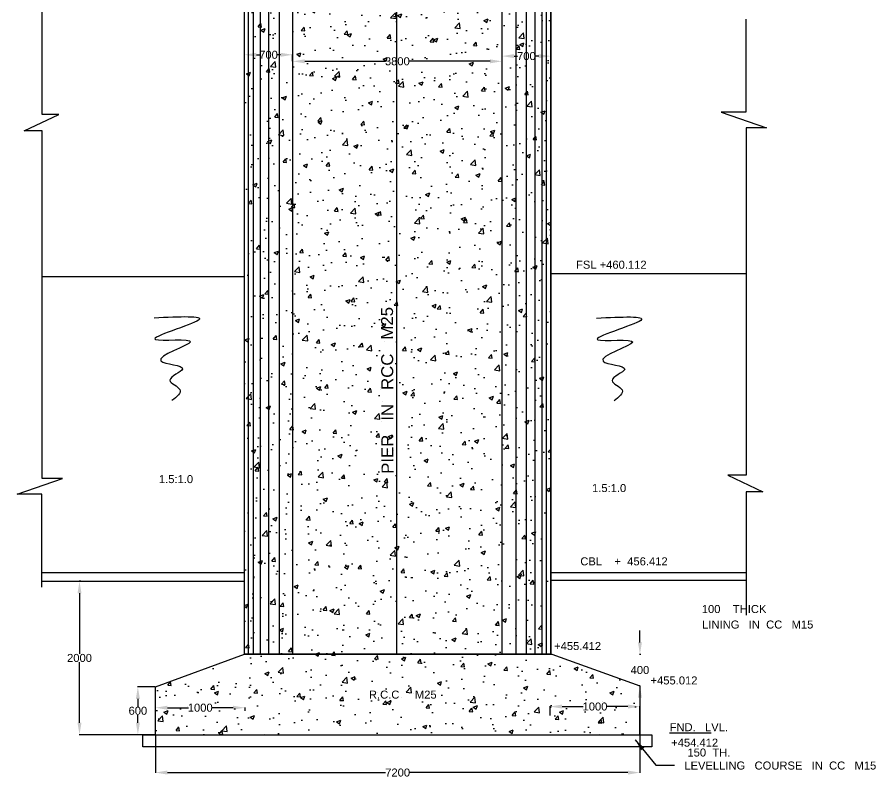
# Model space of a CAD drawing. Header units: inches. Extents: x 5487 to 6893, y 11 to 1027.
# Drawn here: x 6038 to 6467.2, y 440.2 to 820.3 of the extents above; entities that cross this region are included whole.
import ezdxf

# ---------------------------------------------------------------- set-up
doc = ezdxf.new("R2010")
doc.units = ezdxf.units.IN
doc.header["$MEASUREMENT"] = 0
doc.layers.add('DIMENSIONS', color=7, linetype='Continuous')
doc.layers.add('TEXT', color=1, linetype='Continuous')
doc.styles.get("Standard").update_dxf_attribs({"font": 'arial.ttf', "height": 4})
doc.dimstyles.get("Standard").update_dxf_attribs({"dimtxt": 0.18, "dimasz": 6, "dimexe": 0.18, "dimexo": 0.0625, "dimgap": 0.09, "dimtad": 0, "dimtih": 1, "dimtoh": 1, "dimdec": 4, "dimzin": 0, "dimdsep": 46, "dimtxsty": 'Standard', "dimcen": 0.09, "dimadec": 0, "dimazin": 0, "dimtfac": 1, "dimtdec": 4, "dimtofl": 0, "dimtmove": 0, "dimatfit": 3, "dimfxl": 1, "dimtolj": 1, "dimtzin": 0, "dimarcsym": 0})
pattern_1 = [(50, (0, 0), (21.517805, -1.882564), [2.25, -24.75]), (355, (0, 0), (-4.16254, 22.565764), [1.8, -19.8]), (100.4514, (1.793, -0.157), (17.35528, 20.683186), [1.912206, -21.03426]), (46.1842, (0, 6), (32.01723, -4.96557), [3.375, -37.125]), (96.6356, (2.668, 5.586), (28.03988, 29.22354), [2.86831, -31.55139]), (351.1842, (0, 6), (28.03986, 29.22356), [2.7, -29.7]), (21, (3, 4.5), (17.90721, -12.078567), [2.25, -24.75]), (326, (3, 4.5), (7.29946, 21.7545), [1.8, -19.8]), (71.4514, (4.492, 3.493), (25.20668, 9.675915), [1.912206, -21.03426]), (37.5, (0, 0), (0.364796, 9.986816), [0, -19.56, 0, -20.1, 0, -19.875]), (7.5, (0, 0), (7.892086, 11.832351), [0, -11.46, 0, -19.11, 0, -7.575]), (327.5, (-6.69, 0), (16.014673, -0.676646), [0, -7.5, 0, -23.4, 0, -31.05]), (317.5, (-9.69, 0), (17.495585, 3.00315), [0, -9.75, 0, -15.54, 0, -22.05])]

# ---------------------------------------------------------------- blocks, each defined once
blk = doc.blocks.new('*D41')
at = {"layer": 'Defpoints', "color": 0, "transparency": 16777216}
for p in [(6151.55, 798.22), (6175.7, 801.48), (6175.7, 798.22)]:
    blk.add_point(p, dxfattribs=at)
at = {"layer": 'DIMENSIONS', "color": 0, "lineweight": -2, "transparency": 16777216}
for p, q in [((6151.55, 798.29), (6151.55, 801.66)), ((6157.55, 801.48), (6159.14, 801.48)), ((6169.7, 801.48), (6168.11, 801.48)), ((6175.7, 798.29), (6175.7, 801.66))]:
    blk.add_line(p, q, dxfattribs=at)
at = {"layer": 'DIMENSIONS', "color": 0, "transparency": 16777216}
for points in [[(6157.55, 802.48), (6157.55, 800.48), (6151.55, 801.48)], [(6169.7, 802.48), (6169.7, 800.48), (6175.7, 801.48)]]:
    blk.add_solid(points, dxfattribs=at)
at = {"layer": 'DIMENSIONS', "color": 0, "transparency": 16777216, "insert": (6163.63, 801.48), "char_height": 4, "attachment_point": 5}
blk.add_mtext('\\A1;700', dxfattribs=at)
blk = doc.blocks.new('*D42')
at = {"layer": 'Defpoints', "color": 0, "transparency": 16777216}
for p in [(6175.7, 798.22), (6280.34, 798.22), (6280.34, 798.22)]:
    blk.add_point(p, dxfattribs=at)
at = {"layer": 'DIMENSIONS', "color": 0, "lineweight": -2, "transparency": 16777216}
for p, q in [((6175.7, 798.29), (6175.7, 798.4)), ((6181.7, 798.22), (6221.96, 798.22)), ((6274.34, 798.22), (6234.07, 798.22)), ((6280.34, 798.29), (6280.34, 798.4))]:
    blk.add_line(p, q, dxfattribs=at)
at = {"layer": 'DIMENSIONS', "color": 0, "transparency": 16777216}
for points in [[(6181.7, 799.22), (6181.7, 797.22), (6175.7, 798.22)], [(6274.34, 799.22), (6274.34, 797.22), (6280.34, 798.22)]]:
    blk.add_solid(points, dxfattribs=at)
at = {"layer": 'DIMENSIONS', "color": 0, "transparency": 16777216, "insert": (6228.02, 798.22), "char_height": 4, "attachment_point": 5}
blk.add_mtext('\\A1;3800', dxfattribs=at)
blk = doc.blocks.new('*D43')
at = {"layer": 'Defpoints', "color": 0, "transparency": 16777216}
for p in [(6280.34, 800.82), (6304.69, 800.82), (6304.69, 800.82)]:
    blk.add_point(p, dxfattribs=at)
at = {"layer": 'DIMENSIONS', "color": 0, "lineweight": -2, "transparency": 16777216}
for p, q in [((6280.34, 800.88), (6280.34, 801)), ((6286.34, 800.82), (6288.03, 800.82)), ((6298.69, 800.82), (6297, 800.82)), ((6304.69, 800.88), (6304.69, 801))]:
    blk.add_line(p, q, dxfattribs=at)
at = {"layer": 'DIMENSIONS', "color": 0, "transparency": 16777216}
for points in [[(6286.34, 801.82), (6286.34, 799.82), (6280.34, 800.82)], [(6298.69, 801.82), (6298.69, 799.82), (6304.69, 800.82)]]:
    blk.add_solid(points, dxfattribs=at)
at = {"layer": 'DIMENSIONS', "color": 0, "transparency": 16777216, "insert": (6292.51, 800.82), "char_height": 4, "attachment_point": 5}
blk.add_mtext('\\A1;700', dxfattribs=at)
blk = doc.blocks.new('*D44')
at = {"layer": 'Defpoints', "color": 0, "transparency": 16777216}
for p in [(6349.8, 501.86), (6349.26, 486.24), (6349.26, 486.24)]:
    blk.add_point(p, dxfattribs=at)
at = {"layer": 'DIMENSIONS', "color": 0, "lineweight": -2, "transparency": 16777216}
for p, q in [((6349.26, 507.86), (6349.26, 513.86)), ((6349.73, 501.86), (6349.08, 501.86)), ((6349.2, 486.24), (6349.08, 486.24)), ((6349.26, 480.24), (6349.26, 474.24))]:
    blk.add_line(p, q, dxfattribs=at)
at = {"layer": 'DIMENSIONS', "color": 0, "transparency": 16777216}
for points in [[(6348.26, 507.86), (6350.26, 507.86), (6349.26, 501.86)], [(6348.26, 480.24), (6350.26, 480.24), (6349.26, 486.24)]]:
    blk.add_solid(points, dxfattribs=at)
at = {"layer": 'DIMENSIONS', "color": 0, "transparency": 16777216, "insert": (6349.26, 494.05), "char_height": 4, "attachment_point": 5}
blk.add_mtext('\\A1;400', dxfattribs=at)
blk = doc.blocks.new('*D45')
at = {"layer": 'Defpoints', "color": 0, "transparency": 16777216}
for p in [(6304.32, 475.82), (6304.32, 471.27), (6349.26, 461.74)]:
    blk.add_point(p, dxfattribs=at)
at = {"layer": 'DIMENSIONS', "color": 0, "lineweight": -2, "transparency": 16777216}
for p, q in [((6304.32, 471.33), (6304.32, 476)), ((6310.32, 475.82), (6320.92, 475.82)), ((6343.26, 475.82), (6332.66, 475.82)), ((6349.26, 461.81), (6349.26, 476))]:
    blk.add_line(p, q, dxfattribs=at)
at = {"layer": 'DIMENSIONS', "color": 0, "transparency": 16777216}
for points in [[(6310.32, 476.82), (6310.32, 474.82), (6304.32, 475.82)], [(6343.26, 476.82), (6343.26, 474.82), (6349.26, 475.82)]]:
    blk.add_solid(points, dxfattribs=at)
at = {"layer": 'DIMENSIONS', "color": 0, "transparency": 16777216, "insert": (6326.79, 475.82), "char_height": 4, "attachment_point": 5}
blk.add_mtext('\\A1;1000', dxfattribs=at)
blk = doc.blocks.new('*D46')
at = {"layer": 'Defpoints', "color": 0, "transparency": 16777216}
for p in [(6107.08, 485.65), (6098.34, 461.74), (6107.08, 461.74)]:
    blk.add_point(p, dxfattribs=at)
at = {"layer": 'DIMENSIONS', "color": 0, "lineweight": -2, "transparency": 16777216}
for p, q in [((6107.02, 485.65), (6098.16, 485.65)), ((6098.34, 479.65), (6098.34, 475.83)), ((6098.34, 467.74), (6098.34, 471.56)), ((6107.02, 461.74), (6098.16, 461.74))]:
    blk.add_line(p, q, dxfattribs=at)
at = {"layer": 'DIMENSIONS', "color": 0, "transparency": 16777216}
for points in [[(6097.34, 479.65), (6099.34, 479.65), (6098.34, 485.65)], [(6097.34, 467.74), (6099.34, 467.74), (6098.34, 461.74)]]:
    blk.add_solid(points, dxfattribs=at)
at = {"layer": 'DIMENSIONS', "color": 0, "transparency": 16777216, "insert": (6098.34, 473.7), "char_height": 4, "attachment_point": 5}
blk.add_mtext('\\A1;600', dxfattribs=at)
blk = doc.blocks.new('*D47')
at = {"layer": 'Defpoints', "color": 0, "transparency": 16777216}
for p in [(6107.08, 473.7), (6151.91, 475.23), (6151.91, 473.7)]:
    blk.add_point(p, dxfattribs=at)
at = {"layer": 'DIMENSIONS', "color": 0, "lineweight": -2, "transparency": 16777216}
for p, q in [((6107.08, 473.76), (6107.08, 475.41)), ((6113.08, 475.23), (6123.63, 475.23)), ((6145.91, 475.23), (6135.36, 475.23)), ((6151.91, 473.76), (6151.91, 475.41))]:
    blk.add_line(p, q, dxfattribs=at)
at = {"layer": 'DIMENSIONS', "color": 0, "transparency": 16777216}
for points in [[(6113.08, 476.23), (6113.08, 474.23), (6107.08, 475.23)], [(6145.91, 476.23), (6145.91, 474.23), (6151.91, 475.23)]]:
    blk.add_solid(points, dxfattribs=at)
at = {"layer": 'DIMENSIONS', "color": 0, "transparency": 16777216, "insert": (6129.5, 475.23), "char_height": 4, "attachment_point": 5}
blk.add_mtext('\\A1;1000', dxfattribs=at)
blk = doc.blocks.new('*D48')
at = {"layer": 'Defpoints', "color": 0, "transparency": 16777216}
for p in [(6107.08, 461.74), (6349.26, 461.81), (6349.26, 442.83)]:
    blk.add_point(p, dxfattribs=at)
at = {"layer": 'DIMENSIONS', "color": 0, "lineweight": -2, "transparency": 16777216}
for p, q in [((6107.08, 461.68), (6107.08, 442.65)), ((6349.26, 461.74), (6349.26, 442.65)), ((6113.08, 442.83), (6222.13, 442.83)), ((6343.26, 442.83), (6234.21, 442.83))]:
    blk.add_line(p, q, dxfattribs=at)
at = {"layer": 'DIMENSIONS', "color": 0, "transparency": 16777216}
for points in [[(6113.08, 443.83), (6113.08, 441.83), (6107.08, 442.83)], [(6343.26, 443.83), (6343.26, 441.83), (6349.26, 442.83)]]:
    blk.add_solid(points, dxfattribs=at)
at = {"layer": 'DIMENSIONS', "color": 0, "transparency": 16777216, "insert": (6228.17, 442.83), "char_height": 4, "attachment_point": 5}
blk.add_mtext('\\A1;7200', dxfattribs=at)
blk = doc.blocks.new('*D49')
at = {"layer": 'Defpoints', "color": 0, "transparency": 16777216}
for p in [(6069.83, 538.44), (6069.17, 461.74), (6100.9, 461.74)]:
    blk.add_point(p, dxfattribs=at)
at = {"layer": 'DIMENSIONS', "color": 0, "lineweight": -2, "transparency": 16777216}
for p, q in [((6069.77, 538.44), (6068.99, 538.44)), ((6069.17, 532.44), (6069.17, 502.22)), ((6069.17, 467.74), (6069.17, 497.96)), ((6100.84, 461.74), (6068.99, 461.74))]:
    blk.add_line(p, q, dxfattribs=at)
at = {"layer": 'DIMENSIONS', "color": 0, "transparency": 16777216}
for points in [[(6068.17, 532.44), (6070.17, 532.44), (6069.17, 538.44)], [(6068.17, 467.74), (6070.17, 467.74), (6069.17, 461.74)]]:
    blk.add_solid(points, dxfattribs=at)
at = {"layer": 'DIMENSIONS', "color": 0, "transparency": 16777216, "insert": (6069.17, 500.09), "char_height": 4, "attachment_point": 5}
blk.add_mtext('\\A1;2000', dxfattribs=at)

msp = doc.modelspace()

# ---------------------------------------------------------------- hatches: boundary and pattern name
h = msp.add_hatch()
h.set_pattern_fill('AR-CONC', color=0, scale=3, style=0)
h.set_pattern_definition(pattern_1)
h.paths.add_polyline_path([(6151.55096, 502.01455), (6151.55096, 833.27286), (6304.6912, 833.27286), (6304.6912, 502.01455)])
h = msp.add_hatch()
h.set_pattern_fill('AR-CONC', color=0, scale=3, style=0)
h.set_pattern_definition(pattern_1)
h.paths.add_polyline_path([(6305.14928, 502.01455), (6151.55096, 502.01455), (6107.0849, 485.6476), (6107.0849, 461.74308), (6349.26293, 461.74308), (6349.26293, 486.23863)])

# ---------------------------------------------------------------- linework, layer by layer
at = {"color": 0}
for points in [[(6050.41876, 535.51629), (6050.41876, 581.99691), (6038.01647, 581.99691), (6060.75025, 589.74355), (6050.58845, 589.74355), (6050.58845, 763.41582), (6041.45405, 763.41582), (6058.90472, 771.62261), (6050.48733, 771.62261), (6050.48733, 833.27286)], [(6151.55096, 502.01455), (6151.55096, 833.27286)], [(6151.55096, 502.01455), (6151.55096, 833.27286), (6304.6912, 833.27286), (6304.6912, 502.01455), (6151.55096, 502.01455)], [(6153.64988, 502.01455), (6153.64988, 833.27286)], [(6156.18609, 502.01455), (6156.18609, 833.27286)], [(6159.56769, 502.01455), (6159.56769, 833.27286)], [(6163.82384, 502.01455), (6163.82384, 833.27286)], [(6169.042, 502.01455), (6169.042, 833.27286)], [(6175.70167, 502.01455), (6175.70167, 833.27286)], [(6227.71741, 502.01455), (6227.71741, 833.27286)], [(6280.33696, 502.01455), (6280.33696, 833.27286)], [(6287.45001, 502.01455), (6287.45001, 833.27286)], [(6292.59761, 502.01455), (6292.59761, 833.27286)], [(6296.90288, 502.01455), (6296.90288, 833.27286)], [(6300.45941, 502.01455), (6300.45941, 833.27286)], [(6302.61205, 502.01455), (6302.61205, 833.27286)], [(6304.6912, 502.01455), (6304.6912, 833.27286)], [(6402.20757, 819.288), (6402.20757, 772.80738), (6389.80528, 772.80738), (6412.53906, 765.06073), (6402.37726, 765.06073), (6402.37726, 591.38846), (6393.24286, 591.38846), (6410.69353, 583.18167), (6402.27615, 583.18167), (6402.27615, 521.53143)], [(6050.41876, 542.72359), (6151.55096, 542.72359)], [(6304.6912, 542.7442), (6402.27615, 542.7442)], [(6050.41876, 538.44061), (6151.55096, 538.44061)], [(6304.6912, 538.94159), (6402.27615, 538.94159)], [(6107.0849, 461.74308), (6107.0849, 485.6476), (6151.55096, 502.01455), (6305.14928, 502.01455), (6349.26293, 486.23863), (6349.26293, 461.74308)]]:
    msp.add_lwpolyline(points, dxfattribs=at)
msp.add_lwpolyline([(6100.90052, 461.74308), (6355.2454, 461.74308), (6355.2454, 455.6112), (6100.90052, 455.6112)], close=True, dxfattribs=at)
at = {"layer": 'DIMENSIONS'}
for points in [[(6304.6912, 692.25884), (6402.37726, 692.25884)], [(6151.55096, 690.53914), (6050.58845, 690.53914)]]:
    msp.add_lwpolyline(points, dxfattribs=at)
at = {"layer": 'DIMENSIONS', "color": 0}
for points in [[(6106.50816, 670.07757), (6128.65589, 668.94434), (6107.14942, 659.23799), (6124.66042, 658.10476), (6109.86021, 648.52022), (6120.66278, 644.48002), (6114.35189, 638.87756), (6119.33389, 634.19683), (6115.38775, 628.6785)], [(6327.49661, 669.91531), (6349.64434, 668.78209), (6328.13787, 659.07573), (6345.64888, 657.94251), (6330.84866, 648.35797), (6341.65123, 644.31776), (6335.34034, 638.7153), (6340.32234, 634.03457), (6336.3762, 628.51624)]]:
    msp.add_spline(points, degree=3, dxfattribs=at)

# ---------------------------------------------------------------- texts
at = {"layer": 'TEXT', "color": 0}
for s, p in [('FSL +460.112', (6317.32548, 694.59585)), ('1.5:1.0', (6108.84667, 587.47121)), ('1.5:1.0', (6325.31387, 582.99567)), ('CBL    +  456.412', (6319.46054, 546.38043)), ('100    THICK', (6380.18004, 522.54605)), ('LINING   IN  CC   M15', (6380.35235, 514.8007)), ('+455.412', (6306.37057, 504.06618)), ('+455.012', (6354.54778, 486.87482)), ('R.C.C     M25', (6213.82054, 479.78672)), ('%%UFND.   L%%UVL.', (6364.07576, 463.5059)), ('+454.412', (6364.87693, 455.79138)), ('150  TH.', (6373.00185, 450.85745)), ('LEVELLING   COURSE   IN  CC   M15', (6371.44345, 444.34932))]:
    msp.add_text(s, height=4, dxfattribs=at).set_placement(p)
msp.add_text('PIER   IN   RCC   M25', height=6, rotation=90.1745989, dxfattribs=at).set_placement((6226.10637, 592.12167))

# ---------------------------------------------------------------- dimensions: what is measured, and where the dimension line sits
at = {"layer": 'DIMENSIONS', "color": 0}
for base, p1, p2, text, picture, middle in [((6175.70167, 801.48335), (6151.55096, 798.22359), (6175.70167, 798.22359), '700', '*D41', (6163.62631, 801.48335)), ((6304.6912, 800.82249), (6280.33696, 800.82249), (6304.6912, 800.82249), '700', '*D43', (6292.51408, 800.82249)), ((6280.33696, 798.22359), (6175.70167, 798.22359), (6280.33696, 798.22359), '3800', '*D42', (6228.01931, 798.22359)), ((6151.90946, 475.23083), (6107.0849, 473.69534), (6151.90946, 473.69534), '1000', '*D47', (6129.49718, 475.23083)), ((6304.3183, 475.8163), (6349.26293, 461.74308), (6304.3183, 471.26565), '1000', '*D45', (6326.79061, 475.8163)), ((6349.26293, 442.83358), (6107.0849, 461.74308), (6349.26293, 461.80558), '7200', '*D48', (6228.17391, 442.83358))]:
    dim = msp.add_linear_dim(base=base, p1=p1, p2=p2, text=text, dimstyle='Standard', dxfattribs=at)
    dim.commit()
    dim.dimension.update_dxf_attribs({"geometry": picture, "text_midpoint": middle})
for base, p1, p2, text, picture, middle in [((6069.1715, 461.74308), (6069.83339, 538.44061), (6100.90052, 461.74308), '2000', '*D49', (6069.1715, 500.09185)), ((6098.33771, 461.74308), (6107.0849, 485.6476), (6107.0849, 461.74308), '600', '*D46', (6098.33771, 473.69534))]:
    dim = msp.add_linear_dim(base=base, p1=p1, p2=p2, angle=90, text=text, dimstyle='Standard', dxfattribs=at)
    dim.commit()
    dim.dimension.update_dxf_attribs({"geometry": picture, "text_midpoint": middle})
dim = msp.add_linear_dim(base=(6349.26293, 486.23863), p1=(6349.79684, 501.85559), p2=(6349.26293, 486.23863), angle=90, text='400', dimstyle='Standard', dxfattribs=at)
dim.commit()
dim.dimension.update_dxf_attribs({"geometry": '*D44', "text_midpoint": (6349.26293, 494.04711), "dimtype": 160})

# ---------------------------------------------------------------- leaders
msp.add_leader([(6346.85286, 459.22408), (6357.24655, 446.60148), (6366.5934, 446.60148)], dimstyle='Standard', override={"dimgap": 0.09, "dimtad": 0}, dxfattribs=at)

doc.saveas('drawing.dxf')
